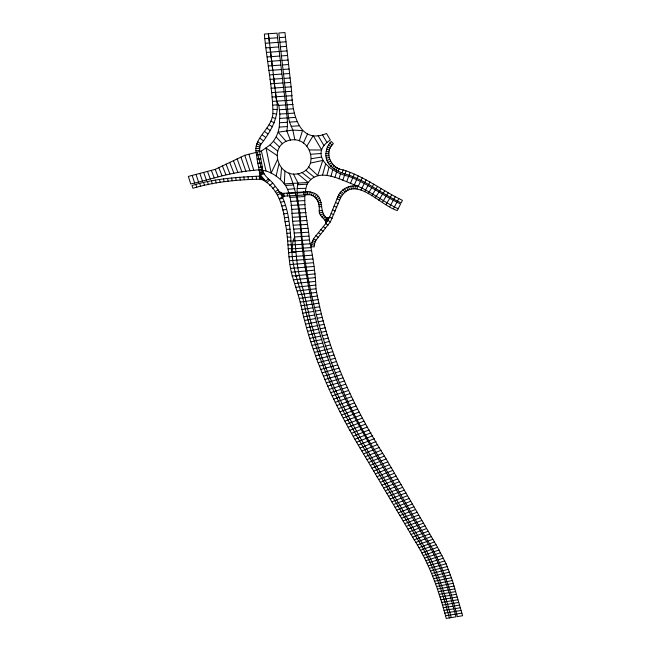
<?xml version="1.0" encoding="UTF-8"?>
<svg xmlns="http://www.w3.org/2000/svg" width="651" height="651" viewBox="0 0 651 651"><rect width="100%" height="100%" fill="white"/><g stroke="black" fill="none" stroke-linecap="round" stroke-linejoin="round"><path stroke-width="0.98" d="M290.362 140.071C268.033 144.156 276.821 177.829 297.841 173.833C320.276 169.83 311.479 135.961 290.362 140.071L286.831 131.103L287.473 126.554L287.213 117.929L277.057 33.136L268.432 33.779L276.569 101.149L278.88 105.389L279.832 114.063L279.271 127.091L278.115 132.177L276.146 136.938L273.42 141.243L270.01 144.978L261.393 151.089L244.784 155.304L215.196 169.382L188.375 176.413L190.727 183.973C211.713 179.139 232.114 171.954 253.776 170.367C266.381 168.056 278.384 175.534 285.52 185.454C293.284 198.474 290.956 214.635 293.747 229.119C296.042 247.046 295.928 265.38 301.218 282.851C305.897 298.427 308.289 314.62 313.253 330.147C331.058 395.816 369.532 452.689 403.115 510.945L418.984 537.978C434.461 562.383 444.039 589.79 451.249 617.62M355.137 188.766L355.218 185.909C347.87 185.397 340.408 189.864 337.812 196.838L329.642 217.125L325.76 223.586L313.489 238.787L311.894 242.62L311.365 246.745L314.189 246.884L314.636 243.417L315.979 240.203L330.358 221.926L340.514 197.945C354.657 173.321 380.55 205.862 397.281 210.542L400.601 203.966C382.804 195.682 367.237 183.159 348.716 176.315C331.904 173.223 307.459 154.735 330.334 140.006L326.509 133.471C298.337 145.515 291.965 111.231 291.64 91.278L284.951 32.55L278.807 33.006L288.548 117.839L289.54 122.103L292.828 130.086L294.862 139.908M293.406 173.98L298.052 183.086C294.993 195.536 300.38 208.328 300.502 220.844C306.971 302.682 331.725 382.975 376.034 452.355L426.299 538.475C441.744 562.236 450.248 589.415 457.344 616.611L462.625 615.732L452.404 580.537L446.098 563.733L437.553 547.312L386.157 458.939C353.2 406.818 326.859 349.823 315.971 288.743C315.434 272.305 312.83 256.014 309.412 239.967C308.273 221.519 301.169 202.201 307.109 184.176C317.867 166.428 339.928 179.53 354.331 184.811C370.02 190.71 383.024 201.753 398.184 208.751M284.967 170.904L284.292 183.899L308.2 182.483L297.841 173.833M289.011 172.979C302.495 203.698 298.85 238.551 305.88 270.954C309.363 292.958 313.912 314.824 320.585 336.103C332.832 377.45 352.614 416.022 374.724 452.884L425.013 538.963C440.491 562.619 448.832 589.757 456.009 616.831L446.252 618.45C439.026 590.97 429.595 563.864 414.207 539.785L363.543 453.861C336.819 410.114 314.799 363.152 302.715 313.172C300.249 299.135 294.936 285.895 291.306 272.24C287.669 255.583 288.572 238.372 285.04 221.731C283.177 205.96 277.041 185.779 260.97 179.237C238.006 179.489 215.025 181.743 192.908 188.261L191.996 185.511C214 178.667 237.257 177.218 259.936 176.104C259.627 169.634 256.999 161.887 256.608 154.922C251.693 138.403 272.102 129.126 272.924 113.372C272.623 86.835 266.633 60.527 264.363 34.08L268.302 33.787L269.408 42.99L265.494 43.275M449.353 617.937C442.184 590.221 432.573 562.96 417.169 538.662L366.578 452.624C337.308 404.865 314.205 352.964 302.845 297.922C298.052 282.851 292.804 267.96 291.925 251.97C289.679 230.063 290.427 203.983 275.316 186.365C271.882 180.433 263.631 176.86 262.581 169.626C262.068 161.546 258.276 153.327 260.221 145.319C270.873 131.486 281.053 114.999 275.918 96.779L272.077 97.04M280.524 179.619L281.541 167.893M325.842 153.571L327.339 146.955L329.772 143.065L331.286 141.47L333.345 143.692C323.588 152.277 330.96 168.682 343.142 169.895C364.625 176.527 382.406 190.694 402.432 200.353L401.154 202.884C383.293 194.608 367.75 181.938 349.148 175.168C338.561 172.458 325.158 166.672 325.842 153.571L328.788 153.766M288.385 252.897L291.925 251.97L292.95 240.96L294.716 236.931L301.153 236.557M328.096 225.27L325.76 223.586C326.525 218.695 318.445 216.457 319.202 210.761C319.918 204.048 317.143 195.886 309.632 194.657L310.063 191.882L307.744 191.614L282.542 193.42L279.417 191.654L276.325 193.453M357.025 188.993L357.48 186.186L355.218 185.909M276.097 175.965L278.954 164.133M326.908 175.339L328.991 167.348M331.001 176.34L332.677 169.944M322.587 174.916L325.614 164.109M334.98 177.528L336.591 171.921M299.322 140.925L302.512 130.599L292.828 130.086L278.115 132.177L286.123 141.397M338.919 178.805L340.644 173.361M342.255 172.621L343.142 169.895M311.39 195.145L312.293 192.501L310.063 191.882M342.817 180.181L344.696 174.793M345.103 173.63L346.039 170.92M338.211 171.237L339.187 168.536M346.69 181.653L348.716 176.315M349.148 175.168L350.165 172.491M350.523 183.208L352.687 177.943M353.151 176.803L354.242 174.159M325.882 221.373L327.355 218.036L329.642 217.125L332.27 218.354M354.331 184.811L356.602 179.7M357.114 178.537L358.253 175.973M303.415 143.049L307.5 133.976M325.134 220.42L326.354 217.751C318.339 211.127 325.109 195.715 312.293 192.501M360.459 181.556L358.205 186.332L357.48 186.186M277.391 159.877L271.182 172.987L266.023 148.054L276.96 155.426M336.136 170.342L337.364 167.755M361.02 180.392L362.216 177.886M360.939 190.051L364.275 183.509M364.853 182.37L366.131 179.879M326.118 222.333L328.47 217.939M393.489 208.629L396.923 202.176M397.492 201.102L398.819 198.596M364.617 191.768L368.035 185.535M368.621 184.461L369.988 181.954M313.066 195.927L314.417 193.485M329.056 217.678L326.118 222.691M389.729 206.636L393.269 200.305M393.863 199.239L395.247 196.757M368.181 193.746L371.762 187.61M372.372 186.56L373.812 184.095M371.68 195.805L375.432 189.775M386.019 204.56L389.656 198.352M390.274 197.302L391.707 194.844M306.865 146.125L313.221 135.587L321.732 149.999L309.428 149.95M382.349 202.412L386.084 196.325M386.718 195.284L388.208 192.859M376.075 188.741L377.58 186.316M378.719 200.183L382.552 194.218M383.211 193.192L384.749 190.792M375.163 197.961L379.02 192.004M379.688 190.979L381.234 188.587M334.126 169.195L335.688 166.794M314.604 196.952L316.362 194.787M332.279 167.803L334.142 165.639M309.632 194.657L284.153 196.171L279.295 198.62M323.205 218.728L325.215 216.84M330.61 166.2L332.759 164.296M315.955 198.205L318.07 196.374M268.546 178.789L265.722 181.206L260.367 174.956L264.103 173.801M266.959 182.378L269.677 180.058M269.783 185.527L272.5 183.216M272.59 188.676L275.316 186.365M275.202 191.793L278.132 189.75M329.162 164.394L331.546 162.783M321.716 216.995L324.035 215.465M317.086 199.654L319.495 198.205M277.44 195.113L281.256 193.078L283.03 196.919L282.9 197.928L279.523 199.19M327.949 162.424L330.537 161.139M320.528 215.05L323.099 213.927M361.834 450.956L371.339 447.082M372.657 446.553L377.767 444.47M363.543 453.861L373.039 449.996M374.349 449.459L379.452 447.383M365.235 456.742L374.724 452.884M376.034 452.355L381.128 450.28M358.416 445.113L367.961 441.248M369.28 440.711L374.406 438.636M360.125 448.043L369.646 444.169M370.964 443.64L376.083 441.557M366.936 459.614L376.408 455.773M377.718 455.236L382.804 453.177M368.621 462.479L378.093 458.646M379.403 458.117L384.481 456.058M356.707 442.175L366.269 438.318M367.595 437.781L372.73 435.706M370.305 465.343L379.769 461.518M381.079 460.989L386.157 458.939M371.99 468.191L381.437 464.383M382.747 463.854L387.825 461.811M355.007 439.213L364.584 435.373M365.911 434.835L371.054 432.769M373.666 471.031L383.113 467.239M384.415 466.718L389.493 464.676M375.342 473.871L384.774 470.087M386.076 469.566L391.145 467.532M353.298 436.243L362.908 432.41M364.235 431.882L369.15 429.92M377.01 476.695L386.434 472.927M387.736 472.406L392.805 470.38M378.67 479.518L388.094 475.767M389.396 475.246L394.449 473.228M380.33 482.334L389.746 478.591M391.039 478.07L396.101 476.06M351.605 433.257L361.232 429.44M362.566 428.911L367.237 427.056M381.991 485.15L391.389 481.414M392.691 480.902L397.745 478.892M383.634 487.941L393.033 484.222M394.335 483.709L399.38 481.707M349.912 430.254L359.572 426.454M360.906 425.933L365.593 424.086M385.278 490.732L394.669 487.021M395.971 486.509L401.008 484.523M386.922 493.515L396.304 489.821M397.598 489.308L402.644 487.322M388.557 496.29L397.932 492.612M399.234 492.099L404.271 490.122M390.193 499.065L399.559 495.395M400.853 494.89L405.89 492.913M348.228 427.227L357.912 423.459M359.254 422.938L363.958 421.107M391.829 501.831L401.179 498.17M402.481 497.665L407.502 495.696M393.448 504.582L402.798 500.936M404.092 500.432L409.113 498.479M395.067 507.332L404.417 503.703M405.703 503.199L410.724 501.246M396.687 510.075L406.021 506.454M407.314 505.949L412.327 504.004M317.957 201.249L320.601 200.223M398.298 512.809L407.632 509.204M408.918 508.7L413.93 506.763M399.909 515.535L409.227 511.938M410.521 511.442L415.525 509.513M346.544 424.192L356.268 420.448M357.611 419.928L362.33 418.113M401.512 518.261L410.83 514.672M412.116 514.176L417.12 512.247M403.115 520.971L412.417 517.399M413.702 516.902L418.707 514.982M404.71 523.681L414.012 520.116M415.297 519.628L420.286 517.716M406.305 526.382L415.59 522.834M416.876 522.338L421.864 520.434M344.884 421.132L354.632 417.421M355.983 416.909L360.719 415.102M407.892 529.076L417.177 525.536M418.455 525.048L423.443 523.144M409.479 531.761L418.748 528.238M420.033 527.749L425.013 525.853M411.058 534.438L420.326 530.923M421.604 530.443L426.584 528.555M412.636 537.116L421.889 533.608M423.174 533.128L428.146 531.24M414.207 539.785L423.459 536.286M424.737 535.806L429.701 533.926M415.761 542.446L425.013 538.963M426.299 538.475L431.271 536.603M343.223 418.048L353.013 414.378M354.372 413.865L359.116 412.083M417.283 545.099L426.568 541.624M427.845 541.144L432.858 539.272M260.14 174.297L263.574 173.036M341.588 414.947L351.41 411.318M352.769 410.814L357.537 409.056M418.78 547.735L428.114 544.285M429.391 543.813L434.437 541.941M339.96 411.831L349.823 408.242M351.19 407.746L355.975 406.004M420.253 550.355L429.636 546.938M430.921 546.482L436.007 544.627M338.349 408.69L348.261 405.15M349.628 404.662L354.437 402.945M421.702 552.959L431.133 549.599M432.419 549.143L437.553 547.312M336.754 405.524L346.706 402.041M348.082 401.553L352.915 399.869M423.109 555.547L432.606 552.251M433.9 551.804L439.083 550.014M335.184 402.342L345.185 398.908M346.568 398.436L351.41 396.768M326.997 160.317L329.748 159.389M333.637 399.136L343.679 395.767M345.063 395.295L349.937 393.66M424.476 558.127L434.046 554.912M435.34 554.481L440.572 552.723M332.108 395.914L342.198 392.602M343.59 392.138L348.48 390.535M295.774 276.504L299.216 275.381M330.61 392.675L340.733 389.42M342.133 388.964L347.048 387.386M425.803 560.698L435.438 557.582M436.74 557.158L442.029 555.449M329.129 389.412L339.301 386.214M340.701 385.774L345.64 384.22M427.072 563.253L436.788 560.251M438.099 559.844L443.453 558.192M327.665 386.141L337.885 383M339.293 382.56L344.249 381.038M326.232 382.845L336.494 379.761M337.91 379.338L342.882 377.84M259.651 173.247L263.159 172.206M324.825 379.525L335.127 376.506M336.551 376.091L341.539 374.626M428.285 565.809L438.09 562.928M439.401 562.537L444.82 560.95M323.433 376.197L333.784 373.235M335.208 372.828L340.229 371.395M322.074 372.844L332.458 369.947M333.898 369.548L338.927 368.14M429.465 568.356L439.335 565.613M440.654 565.247L446.098 563.733M320.731 369.475L331.164 366.643M332.604 366.244L337.657 364.877M280.76 202.282L284.259 201.346M319.421 366.09L329.886 363.315M331.335 362.933L336.412 361.59M430.604 570.903L440.515 568.307M441.842 567.957L447.318 566.525M318.127 362.688L328.641 359.979M330.09 359.596L335.184 358.286M319.682 212.95L322.432 212.267M316.866 359.262L327.412 356.618M328.877 356.252L333.987 354.966M431.686 573.458L441.647 571M442.973 570.675L448.474 569.324M315.621 355.828L326.216 353.241M327.681 352.883L332.816 351.638M314.409 352.362L325.036 349.847M326.509 349.497L331.66 348.277M432.728 576.013L442.713 573.71M444.047 573.401L449.556 572.131M313.212 348.887L323.889 346.438M325.362 346.096L330.537 344.908M312.049 345.396L322.758 343.004M324.239 342.678L329.43 341.523M310.503 163.067L322.782 160.406L317.737 175.453L308.59 166.981M310.909 341.881L321.659 339.562M323.148 339.244L328.356 338.113M433.745 578.593L443.73 576.42M445.072 576.135L450.557 574.939M309.795 338.357L320.585 336.103M322.074 335.786L327.298 334.695M318.559 202.949L321.35 202.371M434.722 581.188L444.69 579.138M446.041 578.869L451.509 577.746M308.704 334.809L319.535 332.62M321.024 332.319L326.273 331.253M259.285 172.149L262.89 171.425M326.322 158.12L329.186 157.55M307.638 331.245L318.51 329.121M320.007 328.828L325.272 327.803M435.657 583.801L445.618 581.856M446.96 581.595L452.404 580.537M306.597 327.665L317.509 325.614M319.014 325.329L324.296 324.336M436.561 586.429L446.496 584.574M447.847 584.321L453.259 583.312M305.588 324.068L316.532 322.082M318.046 321.806L323.344 320.845M437.439 589.065L447.351 587.292M448.702 587.047L454.089 586.087M304.603 320.447L315.589 318.534M317.102 318.274L322.424 317.346M438.302 591.718L448.181 590.009M449.532 589.773L454.878 588.846M439.14 594.379L448.987 592.719M450.337 592.491L455.651 591.596M303.643 316.817L314.661 314.97M316.183 314.718L321.521 313.823M439.978 597.057L449.784 595.421M451.127 595.201L456.408 594.322M311.308 158.722L321.382 157.062M440.808 599.734L450.565 598.123M451.916 597.903L457.148 597.04M441.606 602.419L451.346 600.824M452.697 600.596L457.922 599.742M442.395 605.105L452.128 603.51M453.47 603.29L458.695 602.435M443.185 607.774L452.909 606.187M454.252 605.967L459.46 605.113M443.974 610.443L453.682 608.856M455.025 608.644L460.233 607.79M445.496 615.765L455.228 614.178M456.571 613.966L461.811 613.112M444.755 613.096L454.455 611.525M455.798 611.305L460.998 610.459M302.715 313.172L313.766 311.398M315.296 311.145L320.65 310.291M301.812 309.502L312.903 307.801M314.433 307.565L319.804 306.743M281.793 206.033L285.398 205.496M300.933 305.815L312.057 304.188M313.595 303.96L318.982 303.171M300.078 302.121L311.292 300.55M312.732 300.347L318.193 299.59M282.607 209.964L286.22 209.476M283.421 213.902L287.026 213.414M284.235 217.825L287.832 217.336M285.04 221.731L288.629 221.242M299.257 298.402L310.551 296.905M311.902 296.726L317.419 295.993M298.28 294.757L309.835 293.235M285.846 225.612L289.435 225.156M311.097 293.08L316.679 292.372M297.295 290.964L309.152 289.557M310.324 289.418L315.971 288.743M318.86 204.748L321.716 204.43M295.912 287.27L308.452 285.862M309.624 285.732L315.727 285.048M287.791 189.408L295.033 188.611M294.561 283.551L307.768 282.16M308.948 282.038L315.507 281.346M293.227 279.816L307.117 278.441M308.297 278.319L315.32 277.619M291.957 276.065L306.491 274.706M307.671 274.592L315.157 273.892M291.306 272.24L305.88 270.954M307.06 270.849L314.563 270.181M290.688 268.407L305.295 267.187M306.475 267.089L314.002 266.454M255.981 150.755L259.708 150.446M256.608 154.922L260.335 154.612M257.243 159.072L260.953 158.771M257.869 163.206L261.58 162.905M258.488 167.323L262.19 167.03M258.886 169.919L262.581 169.626M319.202 210.761L322.05 210.533M290.086 264.566L304.725 263.403M305.913 263.313L313.465 262.719M286.505 229.437L290.118 229.16M310.95 154.246L321.016 153.481M289.5 260.709L304.172 259.611M305.368 259.521L312.928 258.96M264.933 38.686L268.855 38.393M268.993 38.385L277.595 37.75M279.344 37.62L285.48 37.172M269.547 42.982L278.14 42.348M279.881 42.225L286.001 41.77M266.056 47.848L269.97 47.564L272.696 70.186L268.822 70.463M270.1 47.556L278.677 46.929M280.418 46.807L286.521 46.359M266.609 52.406L270.515 52.121M270.645 52.113L279.206 51.494M280.947 51.372L287.042 50.924M267.162 56.946L271.068 56.661M271.198 56.653L279.743 56.043M281.476 55.913L287.563 55.481M267.724 61.463L271.613 61.186M271.744 61.178L280.272 60.567M282.005 60.445L288.076 60.014M288.93 256.852L303.643 255.802M304.831 255.721L312.407 255.176M268.269 65.971L272.159 65.694M272.289 65.686L280.801 65.084M282.534 64.962L288.596 64.53M272.826 70.178L281.33 69.576M283.055 69.454L289.109 69.03M269.368 74.93L273.241 74.662L274.852 87.983L271.003 88.243M273.371 74.653L281.85 74.059M283.576 73.937L289.614 73.514M269.913 79.389L273.778 79.113M273.908 79.105L282.379 78.519M284.096 78.397L290.126 77.982M270.458 83.824L274.315 83.556M274.445 83.548L282.949 82.962M284.56 82.848L290.631 82.425M274.982 87.975L283.527 87.389M285.024 87.283L291.135 86.86M271.54 92.654L275.381 92.385M284.096 91.791L275.511 92.377L276.04 96.771L284.658 96.185M285.488 91.701L291.64 91.278M285.944 96.096L292.136 95.681M272.614 101.41L276.447 101.157M276.569 101.149L285.179 100.563M286.456 100.482L292.641 100.059M278.88 105.389L285.683 104.933M286.961 104.844L293.137 104.429M279.401 109.734L286.196 109.278M287.473 109.189L293.634 108.782M279.832 114.063L286.7 113.608M287.978 113.526L294.26 113.111M303.016 251.213L291.925 251.97L295.66 252.515M304.212 251.14L311.715 250.627M279.963 118.401L287.213 117.929M288.548 117.839L295.31 117.392M279.775 122.746L287.579 122.233M289.54 122.103L296.807 121.631M279.271 127.091L287.473 126.554M291.03 126.327L298.793 125.822M325.931 155.858L328.861 155.67M292.218 248.82L302.609 248.145M303.814 248.072L310.966 247.6M292.576 244.89L302.113 244.296M303.317 244.223L310.039 243.8M292.95 240.96L301.633 240.431M302.837 240.357L309.412 239.967M285.52 185.454L293.739 184.965M297.621 184.738L307.109 184.176M289.223 193.388L295.993 192.997M297.247 192.924L304.88 192.476M289.931 197.408L296.482 197.025M297.71 196.952L304.709 196.545M302.357 236.484L308.802 236.11M290.419 201.419L296.954 201.037M298.182 200.972L304.814 200.589M290.899 205.415L297.426 205.041M298.646 204.975L305.173 204.601M291.379 209.402L297.889 209.028M299.118 208.963L305.628 208.589M291.851 213.373L298.361 212.999M299.582 212.934L306.084 212.568M293.747 229.119L300.217 228.761M301.421 228.688L307.89 228.33M294.228 233.034L300.681 232.667M301.893 232.594L308.346 232.228M273.021 105.12L276.846 104.917M292.332 217.328L298.825 216.962M300.038 216.897L306.548 216.531M292.804 221.267L299.289 220.909M300.502 220.844L306.995 220.477M293.275 225.205L299.753 224.839M300.965 224.774L307.443 224.408M286.969 233.261L290.598 233.164M297.092 188.489L305.441 188.367M287.262 237.119L290.891 237.102M287.539 241L291.16 240.984M287.815 244.866L291.428 244.849M288.084 248.715L291.697 248.698M318.957 206.652L321.838 206.652M273.225 109.27L277.066 109.555M255.819 148.347L259.586 148.672M311.487 244.662L314.295 245.134M326.037 151.366L328.958 151.927M272.924 113.372L276.724 114.137M256.038 146.084L259.749 147.012M326.354 217.751L327.355 218.036M311.894 242.62L314.636 243.417M326.55 149.087L329.382 150.023M272.118 117.351L275.812 118.58M332.588 209.899L335.281 210.997M331.123 213.561L333.808 214.659M337.812 196.838L340.514 197.945M337.015 198.824L339.716 199.938M335.534 202.526L338.235 203.641M334.061 206.221L336.754 207.327M312.561 240.65L315.198 241.765M256.681 143.765L260.221 145.319M270.824 121.159L274.364 122.827M327.339 146.955L330.049 148.249M338.634 195.015L341.222 196.39M313.489 238.787L315.979 240.203M330.358 221.926L327.331 220.071M269.075 124.723L272.403 126.815M257.625 141.78L260.921 143.863M328.405 144.953L330.936 146.589M339.936 192.94L342.32 194.649M259.952 138.305L263.118 140.592M264.558 131.518L267.74 133.821M262.247 134.912L265.429 137.206M266.877 128.109L270.059 130.412M315.906 235.532L318.16 237.298M320.845 229.567L323.108 231.333M318.372 232.553L320.634 234.319M302.031 172.548L310.755 179.416M323.335 226.564L325.598 228.346M270.01 144.978L277.7 151.056M305.701 170.22L313.994 177.023M329.772 143.065L332.075 145.018M341.157 191.459L343.337 193.412M273.42 141.243L279.572 147.093M276.146 136.938L282.444 143.79M342.963 189.775L344.851 191.996M260.376 175.42L264.241 180.246M344.525 188.652L346.169 191.052M318.079 135.62L324.011 145.694M322.481 134.871L326.924 142.431M260.237 175.77L262.434 179.554M346.649 187.504L347.951 190.092M222.341 165.728L225.897 174.688M218.695 167.405L221.958 175.624M225.995 164.028L229.909 173.947M215.196 169.382L218.085 176.738M229.673 162.311L233.945 173.329M211.372 170.521L214.236 177.935M233.392 160.577L237.965 172.702M207.555 171.636L210.371 179.098M348.545 186.764L349.538 189.474M237.135 158.828L241.952 172.092M203.739 172.686L206.481 180.213M199.922 173.703L202.567 181.247M240.927 157.062L245.948 171.563M196.089 174.663L198.636 182.215M244.784 155.304L249.976 170.912M259.936 176.104L260.97 179.237M195.878 184.607L196.789 187.366M199.767 183.712L200.671 186.479M203.657 182.817L204.56 185.584M192.24 175.567L194.69 183.118M207.555 181.922L208.45 184.689M211.461 181.019L212.356 183.785M215.383 180.115L216.246 182.898M282.542 193.42L283.462 196.431M248.902 154.214L253.776 170.367M257.267 152.424L261.8 170.131M219.411 179.342L220.128 182.15M261.393 151.089L265.982 170.871M350.751 186.202L351.385 189.002M223.496 178.765L224.066 181.596M227.573 178.366L228.086 181.206M231.634 177.992L232.138 180.832M235.695 177.617L236.199 180.457M239.763 177.243L240.26 180.083M243.84 176.869L244.32 179.709M259.261 176.478L259.708 179.326M283.763 193.355L284.153 196.171M287.115 193.095L287.498 195.918M295.294 192.476L295.676 195.3M303.48 191.85L303.854 194.682M256.266 176.673L256.575 179.53M352.956 185.917L353.233 188.774M306.824 191.614L307.069 194.446M248.064 176.722L248.3 179.578M252.189 176.706L252.417 179.562M307.744 191.614L307.801 194.446"/></g></svg>
